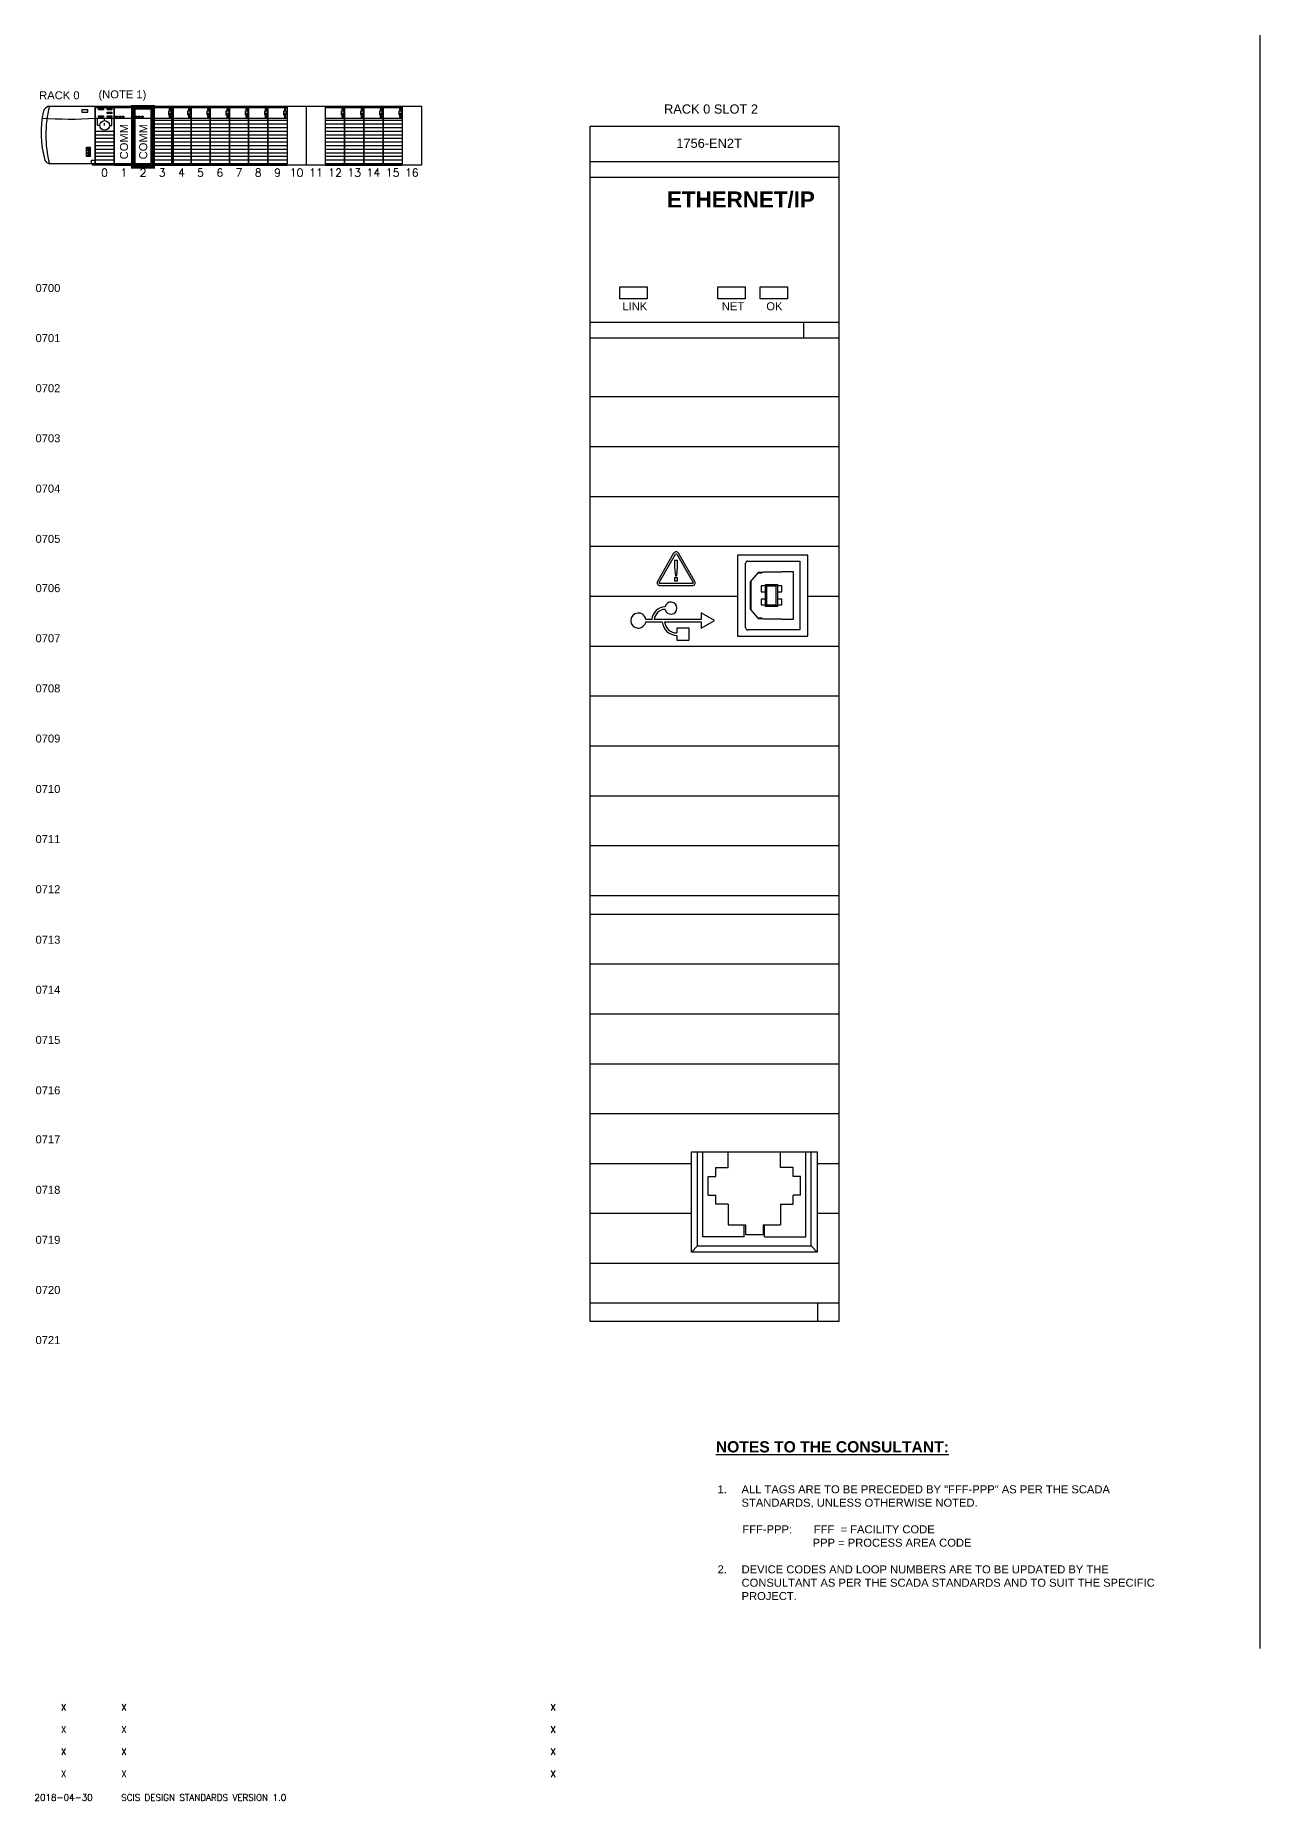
# Paper-space layout 'DIGITAL INPUT CARD - A1 Sheet' of a CAD drawing. Extents: x 50 to 830, y 22 to 574.
# Drawn here: x 50 to 432, y 22 to 574 of the extents above; entities that cross this region are included whole.
import ezdxf
from ezdxf.enums import TextEntityAlignment as Align

# ---------------------------------------------------------------- set-up
doc = ezdxf.new("R2010")
doc.units = 0
for name, color, linetype in [('BOR-A1', 7, 'Continuous'), ('N-ANNO-TEXT', 2, 'Continuous'), ('N-DIAG-HIDDEN', 4, 'Continuous')]:
    doc.layers.add(name, color=color, linetype=linetype)
doc.layers.add('N-EQPM', color=4, linetype='Continuous', lineweight=25)
doc.styles.add('_CGS_2-5_NOTES', font='arial.ttf', dxfattribs={"height": 2.5})
doc.styles.add('_CGS_3-5_SUBHEADING', font='arialbd.ttf', dxfattribs={"height": 3.5})
doc.styles.add('_CGS_5-0_HEADING', font='arialbd.ttf', dxfattribs={"height": 5})
doc.styles.add('ARIAL', font='arial.ttf')
doc.styles.add('STD2-0', font='simplex.shx', dxfattribs={"height": 2})

# ---------------------------------------------------------------- blocks, each defined once
blk = doc.blocks.new('CGS A1 REV ATT')
at = {"layer": 'BOR-A1', "color": 1, "style": 'STD2-0'}
for tag, p in [('R5-DATE', (58.99, 50.62)), ('R5-BY', (211.87, 50.62)), ('R4-DATE', (58.99, 43.7)), ('R4-BY', (211.87, 43.7)), ('R3-DATE', (58.99, 36.78)), ('R3-BY', (211.87, 36.78)), ('R2-DATE', (58.99, 29.86)), ('R2-BY', (211.87, 29.86)), ('R1-DATE', (58.99, 22.46)), ('R1-BY', (211.87, 22.46))]:
    blk.add_attdef(tag, text='', height=2, dxfattribs=at).set_placement(p, align=Align.CENTER)
for tag, p in [('R5-DESC', (76.99, 50.62)), ('R4-DESC', (76.99, 43.7)), ('R3-DESC', (76.99, 36.78)), ('R2-DESC', (76.99, 29.86)), ('R1-DESC', (76.99, 22.46))]:
    blk.add_attdef(tag, p, '', height=2, dxfattribs=at)

psp = doc.layouts.new('DIGITAL INPUT CARD - A1 Sheet')

# ---------------------------------------------------------------- linework, layer by layer
at = {"layer": 'N-DIAG-HIDDEN'}
for p, q in [((86.8, 551.83), (86.8, 533.47)), ((93.17, 551.83), (93.17, 533.47)), ((122.78, 551.83), (122.78, 533.47)), ((134.77, 551.83), (134.77, 533.47)), ((68.82, 548.09), (74.81, 548.09))]:
    psp.add_line(p, q, dxfattribs=at)
psp.add_lwpolyline([(54.31, 551.83), (68.82, 551.83), (68.82, 533.85), (54.58, 533.85)], dxfattribs=at)
for points in [[(74.81, 533.85), (68.82, 533.85), (68.82, 551.83), (74.81, 551.83)], [(68.82, 551.83), (170.74, 551.83), (170.74, 533.47), (68.82, 533.47)], [(80.81, 533.85), (74.81, 533.85), (74.81, 551.83), (80.81, 551.83)], [(86.8, 533.85), (80.81, 533.85), (80.81, 551.83), (86.8, 551.83)]]:
    psp.add_lwpolyline(points, close=True, dxfattribs=at)
for centre, radius, start, end in [((55.19, 549.23), 2.75, 108.7788, 156.2175), ((89.41, 542.84), 35.97, 165.5218, 194.4782), ((83.51, 543.65), 31.55, 167.7563, 195.9646), ((60.79, 678.8), 130.96, 266.2623, 273.5153), ((55.43, 536.35), 2.64, 211.3592, 251.1)]:
    psp.add_arc(centre, radius, start, end, dxfattribs=at)
at = {"layer": 'N-EQPM'}
for p, q in [((432.5, 574), (432.5, 70)), ((68.82, 551.46), (74.81, 551.46)), ((69.57, 545.84), (69.57, 548.09)), ((71.81, 547.34), (71.81, 548.09)), ((71.81, 545.84), (71.81, 546.59)), ((74.06, 545.84), (74.06, 548.09)), ((74.81, 551.46), (80.81, 551.46)), ((74.81, 548.09), (80.81, 548.09)), ((75.22, 548.74), (75.86, 548.74)), ((75.22, 548.46), (75.22, 548.74)), ((75.86, 548.46), (75.22, 548.46)), ((75.86, 548.74), (75.86, 548.46)), ((76.21, 548.74), (76.85, 548.74)), ((76.21, 548.46), (76.21, 548.74)), ((76.85, 548.46), (76.21, 548.46)), ((76.85, 548.74), (76.85, 548.46)), ((77.2, 548.74), (77.84, 548.74)), ((77.2, 548.46), (77.2, 548.74)), ((77.84, 548.46), (77.2, 548.46)), ((77.84, 548.74), (77.84, 548.46)), ((80.81, 551.46), (86.8, 551.46)), ((80.81, 548.09), (86.8, 548.09)), ((81.21, 548.74), (81.85, 548.74)), ((81.21, 548.46), (81.21, 548.74)), ((81.85, 548.46), (81.21, 548.46)), ((81.85, 548.74), (81.85, 548.46)), ((82.21, 548.74), (82.85, 548.74)), ((82.21, 548.46), (82.21, 548.74)), ((82.85, 548.46), (82.21, 548.46)), ((82.85, 548.74), (82.85, 548.46)), ((83.2, 548.74), (83.84, 548.74)), ((83.2, 548.46), (83.2, 548.74)), ((83.84, 548.46), (83.2, 548.46)), ((83.84, 548.74), (83.84, 548.46)), ((86.8, 551.46), (92.8, 551.46)), ((86.8, 548.09), (92.8, 548.09)), ((92.8, 547.34), (86.8, 547.34)), ((92.8, 546.21), (86.8, 546.21)), ((92.04, 551.13), (92.07, 551.12)), ((92.35, 551.01), (92.35, 551.02)), ((92.8, 551.46), (98.79, 551.46)), ((92.8, 548.09), (98.79, 548.09)), ((98.79, 547.34), (92.8, 547.34)), ((98.79, 546.21), (92.8, 546.21)), ((98.03, 551.13), (98.07, 551.12)), ((98.34, 551.01), (98.35, 551.02)), ((98.79, 551.46), (104.79, 551.46)), ((98.79, 548.09), (104.79, 548.09)), ((104.79, 547.34), (98.79, 547.34)), ((104.79, 546.21), (98.79, 546.21)), ((104.03, 551.13), (104.07, 551.12)), ((104.34, 551.01), (104.34, 551.02)), ((104.79, 551.46), (110.78, 551.46)), ((104.79, 548.09), (110.78, 548.09)), ((110.78, 547.34), (104.79, 547.34)), ((110.78, 546.21), (104.79, 546.21)), ((110.02, 551.13), (110.06, 551.12)), ((110.33, 551.01), (110.34, 551.02)), ((110.78, 551.46), (116.78, 551.46)), ((110.78, 548.09), (116.78, 548.09)), ((116.78, 547.34), (110.78, 547.34)), ((116.78, 546.21), (110.78, 546.21)), ((116.02, 551.13), (116.06, 551.12)), ((116.33, 551.01), (116.34, 551.02)), ((116.78, 551.46), (122.78, 551.46)), ((116.78, 548.09), (122.78, 548.09)), ((122.78, 547.34), (116.78, 547.34)), ((122.78, 546.21), (116.78, 546.21)), ((122.01, 551.13), (122.05, 551.12)), ((122.32, 551.01), (122.33, 551.02)), ((122.78, 551.46), (128.77, 551.46)), ((122.78, 548.09), (128.77, 548.09)), ((128.77, 547.34), (122.78, 547.34)), ((128.77, 546.21), (122.78, 546.21)), ((128.01, 551.13), (128.05, 551.12)), ((128.32, 551.01), (128.33, 551.02)), ((140.76, 551.46), (146.76, 551.46)), ((140.76, 548.09), (146.76, 548.09)), ((146.76, 547.34), (140.76, 547.34)), ((146.76, 546.21), (140.76, 546.21)), ((145.99, 551.13), (146.03, 551.12)), ((146.31, 551.01), (146.31, 551.02)), ((146.76, 551.46), (152.75, 551.46)), ((146.76, 548.09), (152.75, 548.09)), ((152.75, 547.34), (146.76, 547.34)), ((152.75, 546.21), (146.76, 546.21)), ((151.99, 551.13), (152.03, 551.12)), ((152.3, 551.01), (152.31, 551.02)), ((152.75, 551.46), (158.75, 551.46)), ((152.75, 548.09), (158.75, 548.09)), ((158.75, 547.34), (152.75, 547.34)), ((158.75, 546.21), (152.75, 546.21)), ((157.99, 551.13), (158.02, 551.12)), ((158.3, 551.01), (158.3, 551.02)), ((158.75, 551.46), (164.74, 551.46)), ((158.75, 548.09), (164.74, 548.09)), ((164.74, 547.34), (158.75, 547.34)), ((164.74, 546.21), (158.75, 546.21)), ((163.98, 551.13), (164.02, 551.12)), ((164.29, 551.01), (164.3, 551.02)), ((74.81, 543.97), (68.82, 543.97)), ((74.81, 542.84), (68.82, 542.84)), ((74.81, 541.72), (68.82, 541.72)), ((74.81, 540.59), (68.82, 540.59)), ((70.32, 545.84), (69.57, 545.84)), ((73.31, 545.84), (74.06, 545.84)), ((92.8, 545.09), (86.8, 545.09)), ((92.8, 543.97), (86.8, 543.97)), ((92.8, 542.84), (86.8, 542.84)), ((92.8, 541.72), (86.8, 541.72)), ((92.8, 540.59), (86.8, 540.59)), ((98.79, 545.09), (92.8, 545.09)), ((98.79, 543.97), (92.8, 543.97)), ((98.79, 542.84), (92.8, 542.84)), ((98.79, 541.72), (92.8, 541.72)), ((98.79, 540.59), (92.8, 540.59)), ((104.79, 545.09), (98.79, 545.09)), ((104.79, 543.97), (98.79, 543.97)), ((104.79, 542.84), (98.79, 542.84)), ((104.79, 541.72), (98.79, 541.72)), ((104.79, 540.59), (98.79, 540.59)), ((110.78, 545.09), (104.79, 545.09)), ((110.78, 543.97), (104.79, 543.97)), ((110.78, 542.84), (104.79, 542.84)), ((110.78, 541.72), (104.79, 541.72)), ((110.78, 540.59), (104.79, 540.59)), ((116.78, 545.09), (110.78, 545.09)), ((116.78, 543.97), (110.78, 543.97)), ((116.78, 542.84), (110.78, 542.84)), ((116.78, 541.72), (110.78, 541.72)), ((116.78, 540.59), (110.78, 540.59)), ((122.78, 545.09), (116.78, 545.09)), ((122.78, 543.97), (116.78, 543.97)), ((122.78, 542.84), (116.78, 542.84)), ((122.78, 541.72), (116.78, 541.72)), ((122.78, 540.59), (116.78, 540.59)), ((128.77, 545.09), (122.78, 545.09)), ((128.77, 543.97), (122.78, 543.97)), ((128.77, 542.84), (122.78, 542.84)), ((128.77, 541.72), (122.78, 541.72)), ((128.77, 540.59), (122.78, 540.59)), ((146.76, 545.09), (140.76, 545.09)), ((146.76, 543.97), (140.76, 543.97)), ((146.76, 542.84), (140.76, 542.84)), ((146.76, 541.72), (140.76, 541.72)), ((146.76, 540.59), (140.76, 540.59)), ((152.75, 545.09), (146.76, 545.09)), ((152.75, 543.97), (146.76, 543.97)), ((152.75, 542.84), (146.76, 542.84)), ((152.75, 541.72), (146.76, 541.72)), ((152.75, 540.59), (146.76, 540.59)), ((158.75, 545.09), (152.75, 545.09)), ((158.75, 543.97), (152.75, 543.97)), ((158.75, 542.84), (152.75, 542.84)), ((158.75, 541.72), (152.75, 541.72)), ((158.75, 540.59), (152.75, 540.59)), ((164.74, 545.09), (158.75, 545.09)), ((164.74, 543.97), (158.75, 543.97)), ((164.74, 542.84), (158.75, 542.84)), ((164.74, 541.72), (158.75, 541.72)), ((164.74, 540.59), (158.75, 540.59)), ((223.45, 545.59), (301.12, 545.59)), ((223.45, 172.21), (223.45, 545.59)), ((301.12, 545.59), (301.12, 172.21)), ((66.19, 538.72), (67.32, 538.72)), ((67.32, 537.97), (66.19, 537.97)), ((67.32, 537.22), (66.19, 537.22)), ((67.32, 536.47), (66.19, 536.47)), ((74.81, 539.47), (68.82, 539.47)), ((74.81, 538.35), (68.82, 538.35)), ((74.81, 537.22), (68.82, 537.22)), ((74.81, 536.1), (68.82, 536.1)), ((92.8, 539.47), (86.8, 539.47)), ((92.8, 538.35), (86.8, 538.35)), ((92.8, 537.22), (86.8, 537.22)), ((92.8, 536.1), (86.8, 536.1)), ((98.79, 539.47), (92.8, 539.47)), ((98.79, 538.35), (92.8, 538.35)), ((98.79, 537.22), (92.8, 537.22)), ((98.79, 536.1), (92.8, 536.1)), ((104.79, 539.47), (98.79, 539.47)), ((104.79, 538.35), (98.79, 538.35)), ((104.79, 537.22), (98.79, 537.22)), ((104.79, 536.1), (98.79, 536.1)), ((110.78, 539.47), (104.79, 539.47)), ((110.78, 538.35), (104.79, 538.35)), ((110.78, 537.22), (104.79, 537.22)), ((110.78, 536.1), (104.79, 536.1)), ((116.78, 539.47), (110.78, 539.47)), ((116.78, 538.35), (110.78, 538.35)), ((116.78, 537.22), (110.78, 537.22)), ((116.78, 536.1), (110.78, 536.1)), ((122.78, 539.47), (116.78, 539.47)), ((122.78, 538.35), (116.78, 538.35)), ((122.78, 537.22), (116.78, 537.22)), ((122.78, 536.1), (116.78, 536.1)), ((128.77, 539.47), (122.78, 539.47)), ((128.77, 538.35), (122.78, 538.35)), ((128.77, 537.22), (122.78, 537.22)), ((128.77, 536.1), (122.78, 536.1)), ((146.76, 539.47), (140.76, 539.47)), ((146.76, 538.35), (140.76, 538.35)), ((146.76, 537.22), (140.76, 537.22)), ((146.76, 536.1), (140.76, 536.1)), ((152.75, 539.47), (146.76, 539.47)), ((152.75, 538.35), (146.76, 538.35)), ((152.75, 537.22), (146.76, 537.22)), ((152.75, 536.1), (146.76, 536.1)), ((158.75, 539.47), (152.75, 539.47)), ((158.75, 538.35), (152.75, 538.35)), ((158.75, 537.22), (152.75, 537.22)), ((158.75, 536.1), (152.75, 536.1)), ((164.74, 539.47), (158.75, 539.47)), ((164.74, 538.35), (158.75, 538.35)), ((164.74, 537.22), (158.75, 537.22)), ((164.74, 536.1), (158.75, 536.1)), ((74.81, 534.97), (68.82, 534.97)), ((74.81, 533.85), (68.82, 533.85)), ((80.81, 533.85), (74.81, 533.85)), ((86.8, 533.85), (80.81, 533.85)), ((92.8, 534.97), (86.8, 534.97)), ((92.8, 533.85), (86.8, 533.85)), ((98.79, 534.97), (92.8, 534.97)), ((98.79, 533.85), (92.8, 533.85)), ((104.79, 534.97), (98.79, 534.97)), ((104.79, 533.85), (98.79, 533.85)), ((110.78, 534.97), (104.79, 534.97)), ((110.78, 533.85), (104.79, 533.85)), ((116.78, 534.97), (110.78, 534.97)), ((116.78, 533.85), (110.78, 533.85)), ((122.78, 534.97), (116.78, 534.97)), ((122.78, 533.85), (116.78, 533.85)), ((128.77, 534.97), (122.78, 534.97)), ((128.77, 533.85), (122.78, 533.85)), ((146.76, 534.97), (140.76, 534.97)), ((146.76, 533.85), (140.76, 533.85)), ((152.75, 534.97), (146.76, 534.97)), ((152.75, 533.85), (146.76, 533.85)), ((158.75, 534.97), (152.75, 534.97)), ((158.75, 533.85), (152.75, 533.85)), ((164.74, 534.97), (158.75, 534.97)), ((164.74, 533.85), (158.75, 533.85)), ((223.45, 534.59), (301.12, 534.59)), ((223.45, 529.7), (301.12, 529.7)), ((232.68, 495.39), (241.24, 495.39)), ((232.68, 491.64), (232.68, 495.39)), ((241.24, 491.64), (232.68, 491.64)), ((241.24, 495.39), (241.24, 491.64)), ((263.29, 495.39), (271.84, 495.39)), ((263.29, 491.64), (263.29, 495.39)), ((271.84, 491.64), (263.29, 491.64)), ((271.84, 495.39), (271.84, 491.64)), ((276.53, 495.39), (285.08, 495.39)), ((276.53, 491.64), (276.53, 495.39)), ((285.08, 491.64), (276.53, 491.64)), ((285.08, 495.39), (285.08, 491.64)), ((223.45, 484.41), (301.12, 484.41)), ((290.03, 484.41), (290.03, 479.52)), ((223.45, 479.52), (301.12, 479.52)), ((223.45, 461.11), (301.12, 461.11)), ((223.45, 445.52), (301.12, 445.52)), ((223.45, 429.94), (301.12, 429.94)), ((223.45, 414.36), (301.12, 414.36)), ((249.49, 412.17), (244.42, 403.39)), ((244.97, 403.07), (250.04, 411.85)), ((250.73, 409.88), (249.79, 409.88)), ((249.79, 409.88), (249.79, 407.87)), ((250.48, 411.85), (255.55, 403.07)), ((250.73, 407.87), (250.73, 409.88)), ((256.1, 403.39), (251.03, 412.17)), ((291.4, 411.62), (269.46, 411.62)), ((269.46, 411.62), (269.46, 386.33)), ((271.98, 388.93), (271.98, 409.06)), ((272.68, 409.76), (288.88, 409.76)), ((288.88, 409.76), (288.88, 388.24)), ((291.4, 386.33), (291.4, 411.62)), ((255.33, 402.69), (245.19, 402.69)), ((249.79, 407.87), (250.04, 405.09)), ((250.73, 404.54), (249.79, 404.54)), ((249.79, 404.54), (249.79, 403.54)), ((249.79, 403.54), (250.73, 403.54)), ((250.04, 405.09), (250.49, 405.09)), ((250.49, 405.09), (250.73, 407.87)), ((250.73, 403.54), (250.73, 404.54)), ((275.85, 406.17), (273.41, 403.26)), ((273.41, 403.26), (273.41, 394.74)), ((273.64, 403.54), (273.64, 394.46)), ((276.76, 405.94), (275.66, 405.94)), ((277.19, 406.17), (275.85, 406.17)), ((276.76, 405.94), (277.67, 406.42)), ((277.67, 406.42), (283.28, 406.42)), ((286.94, 406.42), (283.28, 406.42)), ((286.94, 391.57), (286.94, 406.42)), ((223.45, 398.77), (269.46, 398.77)), ((245.19, 402.06), (255.33, 402.06)), ((278.21, 402.01), (276.83, 402.01)), ((276.83, 402.01), (276.83, 400.17)), ((276.83, 400.17), (278.21, 400.17)), ((278.21, 397.87), (276.83, 397.87)), ((276.83, 397.87), (276.83, 396.03)), ((278.18, 402.47), (281.89, 402.47)), ((278.18, 395.53), (278.18, 402.47)), ((278.18, 402.47), (278.64, 402.01)), ((278.64, 402.01), (281.42, 402.01)), ((278.64, 395.99), (278.64, 402.01)), ((281.89, 402.47), (281.42, 402.01)), ((281.42, 402.01), (281.42, 395.99)), ((281.89, 402.47), (281.89, 395.53)), ((283.27, 402.01), (281.89, 402.01)), ((281.89, 400.17), (283.27, 400.17)), ((283.27, 397.87), (281.89, 397.87)), ((283.27, 400.17), (283.27, 402.01)), ((283.27, 396.03), (283.27, 397.87)), ((291.4, 398.77), (301.12, 398.77)), ((258.11, 393.53), (258.11, 391.54)), ((262.2, 391.16), (258.11, 393.53)), ((273.41, 394.74), (275.85, 391.83)), ((275.66, 392.06), (276.76, 392.06)), ((275.85, 391.83), (277.19, 391.83)), ((277.67, 391.57), (276.76, 392.06)), ((276.83, 396.03), (278.21, 396.03)), ((278.18, 395.53), (278.64, 395.99)), ((281.89, 395.53), (278.18, 395.53)), ((281.42, 395.99), (278.64, 395.99)), ((281.89, 395.53), (281.42, 395.99)), ((281.89, 396.03), (283.27, 396.03)), ((242.66, 391.54), (240.79, 391.54)), ((240.79, 390.79), (245.93, 390.79)), ((258.11, 391.54), (243.42, 391.54)), ((246.69, 390.79), (258.11, 390.79)), ((250.54, 388.8), (250.54, 387.29)), ((254.32, 388.8), (250.54, 388.8)), ((250.54, 386.53), (250.54, 385.02)), ((254.32, 385.02), (254.32, 388.8)), ((258.11, 388.8), (262.2, 391.16)), ((258.11, 390.79), (258.11, 388.8)), ((269.46, 386.33), (291.4, 386.33)), ((288.88, 388.24), (272.68, 388.24)), ((283.28, 391.57), (277.67, 391.57)), ((283.28, 391.57), (286.94, 391.57)), ((223.45, 383.19), (301.12, 383.19)), ((250.54, 385.02), (254.32, 385.02)), ((223.45, 367.6), (301.12, 367.6)), ((223.45, 352.02), (301.12, 352.02)), ((223.45, 336.43), (301.12, 336.43)), ((223.45, 320.85), (301.12, 320.85)), ((223.45, 305.26), (301.12, 305.26)), ((223.45, 299.48), (301.12, 299.48)), ((223.45, 283.89), (301.12, 283.89)), ((223.45, 268.31), (301.12, 268.31)), ((223.45, 252.72), (301.12, 252.72)), ((223.45, 237.14), (301.12, 237.14)), ((223.45, 221.55), (255.07, 221.55)), ((294.32, 221.55), (301.12, 221.55)), ((223.45, 205.97), (255.07, 205.97)), ((294.32, 205.97), (301.12, 205.97)), ((223.45, 190.38), (301.12, 190.38)), ((223.45, 177.99), (301.12, 177.99)), ((223.45, 177.99), (301.12, 177.99)), ((294.42, 177.99), (294.42, 172.21)), ((301.12, 172.21), (223.45, 172.21))]:
    psp.add_line(p, q, dxfattribs=at)
at = {"layer": 'N-EQPM', "ltscale": 10}
for p, q in [((256.92, 195.8), (256.92, 225.14)), ((258.62, 198.64), (258.62, 225.14)), ((266.56, 220.31), (266.56, 225.14)), ((282.83, 220.31), (282.83, 225.14)), ((290.77, 198.64), (290.77, 225.14)), ((292.47, 195.8), (292.47, 225.14)), ((260.27, 217.47), (262.62, 217.47)), ((260.27, 211.67), (260.27, 217.47)), ((262.62, 217.47), (262.62, 220.31)), ((286.77, 217.47), (286.77, 220.31)), ((289.12, 217.47), (286.77, 217.47)), ((289.12, 211.67), (289.12, 217.47)), ((260.27, 211.67), (262.62, 211.67)), ((262.62, 208.83), (262.62, 211.67)), ((286.77, 208.83), (286.77, 211.67)), ((289.12, 211.67), (286.77, 211.67)), ((266.56, 208.83), (266.56, 202.37)), ((282.83, 208.83), (282.83, 202.37)), ((271.55, 198.64), (258.62, 198.64)), ((266.56, 202.37), (271.96, 202.37)), ((271.55, 198.64), (271.55, 202.37)), ((271.96, 202.37), (271.96, 199.33)), ((271.96, 199.33), (277.43, 199.33)), ((277.43, 202.37), (282.83, 202.37)), ((277.43, 202.37), (277.43, 199.33)), ((277.84, 198.64), (277.84, 202.37)), ((277.84, 198.64), (290.77, 198.64)), ((255.07, 193.8), (256.92, 195.8)), ((256.92, 195.8), (292.47, 195.8)), ((294.32, 193.8), (292.47, 195.8))]:
    psp.add_line(p, q, dxfattribs=at)
at = {"layer": 'N-EQPM', "const_width": 1.47}
psp.add_lwpolyline([(80.81, 551.46), (80.81, 533.1), (86.8, 533.1), (86.8, 551.46)], close=True, dxfattribs=at)
at = {"layer": 'N-EQPM'}
for points in [[(92.8, 533.85), (86.8, 533.85), (86.8, 551.83), (92.8, 551.83)], [(98.79, 533.85), (92.8, 533.85), (92.8, 551.83), (98.79, 551.83)], [(104.79, 533.85), (98.79, 533.85), (98.79, 551.83), (104.79, 551.83)], [(110.78, 533.85), (104.79, 533.85), (104.79, 551.83), (110.78, 551.83)], [(116.78, 533.85), (110.78, 533.85), (110.78, 551.83), (116.78, 551.83)], [(122.78, 533.85), (116.78, 533.85), (116.78, 551.83), (122.78, 551.83)], [(128.77, 533.85), (122.78, 533.85), (122.78, 551.83), (128.77, 551.83)], [(146.76, 533.85), (140.76, 533.85), (140.76, 551.83), (146.76, 551.83)], [(152.75, 533.85), (146.76, 533.85), (146.76, 551.83), (152.75, 551.83)], [(158.75, 533.85), (152.75, 533.85), (152.75, 551.83), (158.75, 551.83)], [(164.74, 533.85), (158.75, 533.85), (158.75, 551.83), (164.74, 551.83)], [(66.57, 550.71), (64.7, 550.71), (64.7, 549.96), (66.57, 549.96)], [(69.94, 551.09), (71.44, 551.09), (71.44, 550.71), (69.94, 550.71)], [(69.94, 548.84), (71.44, 548.84), (71.44, 548.46), (69.94, 548.46)], [(72.56, 551.09), (74.06, 551.09), (74.06, 550.71), (72.56, 550.71)], [(72.56, 549.96), (74.06, 549.96), (74.06, 549.59), (72.56, 549.59)], [(72.56, 548.84), (74.06, 548.84), (74.06, 548.46), (72.56, 548.46)], [(91.82, 550.4), (92.56, 550.4), (92.56, 549.09), (91.82, 549.09)], [(91.91, 549.19), (92.47, 549.19), (92.47, 549.56), (91.91, 549.56)], [(97.81, 550.4), (98.56, 550.4), (98.56, 549.09), (97.81, 549.09)], [(97.9, 549.19), (98.47, 549.19), (98.47, 549.56), (97.9, 549.56)], [(103.81, 550.4), (104.56, 550.4), (104.56, 549.09), (103.81, 549.09)], [(103.9, 549.19), (104.46, 549.19), (104.46, 549.56), (103.9, 549.56)], [(109.8, 550.4), (110.55, 550.4), (110.55, 549.09), (109.8, 549.09)], [(109.9, 549.19), (110.46, 549.19), (110.46, 549.56), (109.9, 549.56)], [(115.8, 550.4), (116.55, 550.4), (116.55, 549.09), (115.8, 549.09)], [(115.89, 549.19), (116.45, 549.19), (116.45, 549.56), (115.89, 549.56)], [(121.79, 550.4), (122.54, 550.4), (122.54, 549.09), (121.79, 549.09)], [(121.89, 549.19), (122.45, 549.19), (122.45, 549.56), (121.89, 549.56)], [(127.79, 550.4), (128.54, 550.4), (128.54, 549.09), (127.79, 549.09)], [(127.88, 549.19), (128.44, 549.19), (128.44, 549.56), (127.88, 549.56)], [(145.77, 550.4), (146.52, 550.4), (146.52, 549.09), (145.77, 549.09)], [(145.87, 549.19), (146.43, 549.19), (146.43, 549.56), (145.87, 549.56)], [(151.77, 550.4), (152.52, 550.4), (152.52, 549.09), (151.77, 549.09)], [(151.86, 549.19), (152.42, 549.19), (152.42, 549.56), (151.86, 549.56)], [(157.76, 550.4), (158.51, 550.4), (158.51, 549.09), (157.76, 549.09)], [(157.86, 549.19), (158.42, 549.19), (158.42, 549.56), (157.86, 549.56)], [(163.76, 550.4), (164.51, 550.4), (164.51, 549.09), (163.76, 549.09)], [(163.85, 549.19), (164.42, 549.19), (164.42, 549.56), (163.85, 549.56)], [(66.19, 539.09), (67.32, 539.09), (67.32, 536.1), (66.19, 536.1)], [(68.82, 533.85), (67.69, 533.85), (67.69, 534.97), (68.82, 534.97)], [(68.07, 533.85), (74.81, 533.85), (74.81, 533.47), (68.07, 533.47)], [(74.81, 533.47), (80.81, 533.47), (80.81, 533.85), (74.81, 533.85)], [(80.81, 533.47), (86.8, 533.47), (86.8, 533.85), (80.81, 533.85)], [(86.8, 533.47), (92.8, 533.47), (92.8, 533.85), (86.8, 533.85)], [(92.8, 533.47), (98.79, 533.47), (98.79, 533.85), (92.8, 533.85)], [(98.79, 533.47), (104.79, 533.47), (104.79, 533.85), (98.79, 533.85)], [(104.79, 533.47), (110.78, 533.47), (110.78, 533.85), (104.79, 533.85)], [(110.78, 533.47), (116.78, 533.47), (116.78, 533.85), (110.78, 533.85)], [(116.78, 533.47), (122.78, 533.47), (122.78, 533.85), (116.78, 533.85)], [(122.78, 533.47), (128.77, 533.47), (128.77, 533.85), (122.78, 533.85)], [(140.76, 533.47), (146.76, 533.47), (146.76, 533.85), (140.76, 533.85)], [(146.76, 533.47), (152.75, 533.47), (152.75, 533.85), (146.76, 533.85)], [(152.75, 533.47), (158.75, 533.47), (158.75, 533.85), (152.75, 533.85)], [(158.75, 533.47), (164.74, 533.47), (164.74, 533.85), (158.75, 533.85)]]:
    psp.add_lwpolyline(points, close=True, dxfattribs=at)
for points in [[(92, 551.01), (91.99, 551.01, 0.414214), (91.96, 550.98), (91.96, 550.83)], [(92, 548.62), (91.99, 548.62, 0.414214), (91.96, 548.59), (91.96, 548.44)], [(92.42, 548.44), (92.42, 548.59, 0.414214), (92.39, 548.62), (92.38, 548.62)], [(92.42, 550.83), (92.42, 550.98, 0.417757), (92.39, 551.01), (92.39, 551.01)], [(98, 551.01), (97.99, 551.01, 0.414214), (97.95, 550.98), (97.95, 550.83)], [(98, 548.62), (97.99, 548.62, 0.414214), (97.95, 548.59), (97.95, 548.44)], [(98.42, 548.44), (98.42, 548.59, 0.414214), (98.38, 548.62), (98.37, 548.62)], [(98.42, 550.83), (98.42, 550.98, 0.417757), (98.39, 551.01), (98.39, 551.01)], [(103.99, 551.01), (103.98, 551.01, 0.414214), (103.95, 550.98), (103.95, 550.83)], [(103.99, 548.62), (103.98, 548.62, 0.414214), (103.95, 548.59), (103.95, 548.44)], [(104.41, 548.44), (104.41, 548.59, 0.414214), (104.38, 548.62), (104.37, 548.62)], [(104.41, 550.83), (104.41, 550.98, 0.417757), (104.38, 551.01), (104.38, 551.01)], [(109.99, 551.01), (109.98, 551.01, 0.414214), (109.94, 550.98), (109.94, 550.83)], [(109.99, 548.62), (109.98, 548.62, 0.414214), (109.94, 548.59), (109.94, 548.44)], [(110.41, 548.44), (110.41, 548.59, 0.414214), (110.37, 548.62), (110.36, 548.62)], [(110.41, 550.83), (110.41, 550.98, 0.417757), (110.38, 551.01), (110.38, 551.01)], [(115.98, 551.01), (115.97, 551.01, 0.414214), (115.94, 550.98), (115.94, 550.83)], [(115.98, 548.62), (115.97, 548.62, 0.414214), (115.94, 548.59), (115.94, 548.44)], [(116.41, 548.44), (116.41, 548.59, 0.414214), (116.37, 548.62), (116.36, 548.62)], [(116.41, 550.83), (116.41, 550.98, 0.417757), (116.37, 551.01), (116.37, 551.01)], [(121.98, 551.01), (121.97, 551.01, 0.414214), (121.93, 550.98), (121.93, 550.83)], [(121.98, 548.62), (121.97, 548.62, 0.414214), (121.93, 548.59), (121.93, 548.44)], [(122.4, 548.44), (122.4, 548.59, 0.414214), (122.36, 548.62), (122.35, 548.62)], [(122.4, 550.83), (122.4, 550.98, 0.417757), (122.37, 551.01), (122.37, 551.01)], [(127.97, 551.01), (127.97, 551.01, 0.414214), (127.93, 550.98), (127.93, 550.83)], [(127.97, 548.62), (127.97, 548.62, 0.414214), (127.93, 548.59), (127.93, 548.44)], [(128.4, 548.44), (128.4, 548.59, 0.414214), (128.36, 548.62), (128.35, 548.62)], [(128.4, 550.83), (128.4, 550.98, 0.417757), (128.36, 551.01), (128.36, 551.01)], [(145.96, 551.01), (145.95, 551.01, 0.414214), (145.91, 550.98), (145.91, 550.83)], [(145.96, 548.62), (145.95, 548.62, 0.414214), (145.91, 548.59), (145.91, 548.44)], [(146.38, 548.44), (146.38, 548.59, 0.414214), (146.34, 548.62), (146.34, 548.62)], [(146.38, 550.83), (146.38, 550.98, 0.417757), (146.35, 551.01), (146.35, 551.01)], [(151.96, 551.01), (151.95, 551.01, 0.414214), (151.91, 550.98), (151.91, 550.83)], [(151.96, 548.62), (151.95, 548.62, 0.414214), (151.91, 548.59), (151.91, 548.44)], [(152.38, 548.44), (152.38, 548.59, 0.414214), (152.34, 548.62), (152.33, 548.62)], [(152.38, 550.83), (152.38, 550.98, 0.417757), (152.35, 551.01), (152.35, 551.01)], [(157.95, 551.01), (157.94, 551.01, 0.414214), (157.9, 550.98), (157.9, 550.83)], [(157.95, 548.62), (157.94, 548.62, 0.414214), (157.9, 548.59), (157.9, 548.44)], [(158.37, 548.44), (158.37, 548.59, 0.414214), (158.34, 548.62), (158.33, 548.62)], [(158.37, 550.83), (158.37, 550.98, 0.417757), (158.34, 551.01), (158.34, 551.01)], [(163.95, 551.01), (163.94, 551.01, 0.414214), (163.9, 550.98), (163.9, 550.83)], [(163.95, 548.62), (163.94, 548.62, 0.414214), (163.9, 548.59), (163.9, 548.44)], [(164.37, 548.44), (164.37, 548.59, 0.414214), (164.33, 548.62), (164.32, 548.62)], [(164.37, 550.83), (164.37, 550.98, 0.417757), (164.34, 551.01), (164.34, 551.01)]]:
    psp.add_lwpolyline(points, format="xyb", dxfattribs=at)
for points in [[(92.35, 551.01), (92, 551.01)], [(92.34, 548.62), (92.04, 548.62)], [(98.34, 551.01), (98, 551.01)], [(98.33, 548.62), (98.04, 548.62)], [(104.34, 551.01), (103.99, 551.01)], [(104.33, 548.62), (104.03, 548.62)], [(110.33, 551.01), (109.99, 551.01)], [(110.32, 548.62), (110.03, 548.62)], [(116.33, 551.01), (115.98, 551.01)], [(116.32, 548.62), (116.02, 548.62)], [(122.32, 551.01), (121.98, 551.01)], [(122.31, 548.62), (122.02, 548.62)], [(128.32, 551.01), (127.97, 551.01)], [(128.31, 548.62), (128.02, 548.62)], [(146.31, 551.01), (145.96, 551.01)], [(146.3, 548.62), (146, 548.62)], [(152.3, 551.01), (151.96, 551.01)], [(152.29, 548.62), (152, 548.62)], [(158.3, 551.01), (157.95, 551.01)], [(158.29, 548.62), (157.99, 548.62)], [(164.29, 551.01), (163.95, 551.01)], [(164.28, 548.62), (163.99, 548.62)]]:
    psp.add_lwpolyline(points, dxfattribs=at)
at = {"layer": 'N-EQPM', "linetype": 'Continuous'}
psp.add_lwpolyline([(255.07, 193.8), (255.07, 225.14), (294.32, 225.14), (294.32, 193.8)], close=True, dxfattribs=at)
for points in [[(262.62, 220.31), (266.56, 220.31)], [(286.77, 220.31), (282.83, 220.31)], [(266.56, 208.83), (262.62, 208.83)], [(282.83, 208.83), (286.77, 208.83)]]:
    psp.add_lwpolyline(points, dxfattribs=at)
at = {"layer": 'N-EQPM'}
for centre, radius in [((71.81, 545.84), 1.5), ((66.76, 538.35), 0.187), ((66.76, 537.6), 0.187), ((66.76, 536.85), 0.187)]:
    psp.add_circle(centre, radius, dxfattribs=at)
for centre, radius, start, end in [((92.19, 550.83), 0.234, 180, 0), ((92.19, 548.44), 0.234, 180, 0), ((98.19, 550.83), 0.234, 180, 0), ((98.19, 548.44), 0.234, 180, 0), ((104.18, 550.83), 0.234, 180, 0), ((104.18, 548.44), 0.234, 180, 0), ((110.18, 550.83), 0.234, 180, 0), ((110.18, 548.44), 0.234, 180, 0), ((116.17, 550.83), 0.234, 180, 0), ((116.17, 548.44), 0.234, 180, 0), ((122.17, 550.83), 0.234, 180, 0), ((122.17, 548.44), 0.234, 180, 0), ((128.16, 550.83), 0.234, 180, 0), ((128.16, 548.44), 0.234, 180, 0), ((146.15, 550.83), 0.234, 180, 0), ((146.15, 548.44), 0.234, 180, 0), ((152.14, 550.83), 0.234, 180, 0), ((152.14, 548.44), 0.234, 180, 0), ((158.14, 550.83), 0.234, 180, 0), ((158.14, 548.44), 0.234, 180, 0), ((164.13, 550.83), 0.234, 180, 0), ((164.13, 548.44), 0.234, 180, 0), ((250.26, 411.73), 0.887, 30, 150), ((250.26, 411.73), 0.253, 30, 150), ((272.68, 409.06), 0.695, 90, 180), ((245.19, 402.95), 0.887, 150, 270), ((245.19, 402.95), 0.253, 150, 270), ((255.33, 402.95), 0.887, 270, 30), ((255.33, 402.95), 0.253, 270, 30), ((238.46, 391.16), 2.36, 9.2069, 350.7931), ((246.9, 391.16), 4.25, 91.3385, 174.9003), ((246.9, 391.16), 3.5, 91.6195, 173.7937), ((248.65, 395.04), 1.89, 191.5802, 168.4989), ((250.54, 391.16), 4.63, 184.6824, 270), ((250.54, 391.16), 3.88, 185.5987, 270), ((272.68, 388.93), 0.695, 180, 270)]:
    psp.add_arc(centre, radius, start, end, dxfattribs=at)
for centre, major_axis, ratio in [((92.19, 548.62), (0, -0.281), 0.666667), ((92.21, 551.07), (-0.089, -0.267), 0.666667), ((92.19, 548.62), (0, -0.241), 0.610413), ((92.21, 551.07), (-0.076, -0.229), 0.610413), ((98.19, 548.62), (0, -0.281), 0.666667), ((98.21, 551.07), (-0.089, -0.267), 0.666667), ((98.19, 548.62), (0, -0.241), 0.610413), ((98.21, 551.07), (-0.076, -0.229), 0.610413), ((104.18, 548.62), (0, -0.281), 0.666667), ((104.21, 551.07), (-0.089, -0.267), 0.666667), ((104.18, 548.62), (0, -0.241), 0.610413), ((104.21, 551.07), (-0.076, -0.229), 0.610413), ((110.18, 548.62), (0, -0.281), 0.666667), ((110.2, 551.07), (-0.089, -0.267), 0.666667), ((110.18, 548.62), (0, -0.241), 0.610413), ((110.2, 551.07), (-0.076, -0.229), 0.610413), ((116.17, 548.62), (0, -0.281), 0.666667), ((116.2, 551.07), (-0.089, -0.267), 0.666667), ((116.17, 548.62), (0, -0.241), 0.610413), ((116.2, 551.07), (-0.076, -0.229), 0.610413), ((122.17, 548.62), (0, -0.281), 0.666667), ((122.19, 551.07), (-0.089, -0.267), 0.666667), ((122.17, 548.62), (0, -0.241), 0.610413), ((122.19, 551.07), (-0.076, -0.229), 0.610413), ((128.16, 548.62), (0, -0.281), 0.666667), ((128.19, 551.07), (-0.089, -0.267), 0.666667), ((128.16, 548.62), (0, -0.241), 0.610413), ((128.19, 551.07), (-0.076, -0.229), 0.610413), ((146.15, 548.62), (0, -0.281), 0.666667), ((146.17, 551.07), (-0.089, -0.267), 0.666667), ((146.15, 548.62), (0, -0.241), 0.610413), ((146.17, 551.07), (-0.076, -0.229), 0.610413), ((152.14, 548.62), (0, -0.281), 0.666667), ((152.17, 551.07), (-0.089, -0.267), 0.666667), ((152.14, 548.62), (0, -0.241), 0.610413), ((152.17, 551.07), (-0.076, -0.229), 0.610413), ((158.14, 548.62), (0, -0.281), 0.666667), ((158.16, 551.07), (-0.089, -0.267), 0.666667), ((158.14, 548.62), (0, -0.241), 0.610413), ((158.16, 551.07), (-0.076, -0.229), 0.610413), ((164.13, 548.62), (0, -0.281), 0.666667), ((164.16, 551.07), (-0.089, -0.267), 0.666667), ((164.13, 548.62), (0, -0.241), 0.610413), ((164.16, 551.07), (-0.076, -0.229), 0.610413)]:
    psp.add_ellipse(centre, major_axis=major_axis, ratio=ratio, start_param=1.570796, end_param=4.712389, dxfattribs=at)

# ---------------------------------------------------------------- block references
psp.add_blockref('CGS A1 REV ATT', (0, 0)).add_auto_attribs({'R1-DATE': '2018-04-30', 'R1-DESC': 'SCIS DESIGN STANDARDS VERSION 1.0', 'R2-DATE': 'X', 'R2-DESC': 'X', 'R2-BY': 'X', 'R3-DATE': 'X', 'R3-DESC': 'X', 'R3-BY': 'X', 'R4-DATE': 'X', 'R4-DESC': 'X', 'R4-BY': 'X', 'R5-DATE': 'X', 'R5-DESC': 'X', 'R5-BY': 'X'})

# ---------------------------------------------------------------- texts
at = {"layer": 'N-ANNO-TEXT'}
for s, height, style, p in [('RACK 0 SLOT 2', 2.8656, 'ARIAL', (246.48, 549.54)), ('1756-EN2T', 2.866, 'ARIAL', (250.32, 538.84)), ('ETHERNET/IP', 5, '_CGS_5-0_HEADING', (247.41, 520.22)), ('LINK', 2.5, '_CGS_2-5_NOTES', (233.48, 488.1)), ('NET', 2.5, '_CGS_2-5_NOTES', (264.53, 488.1)), ('OK', 2.5, '_CGS_2-5_NOTES', (278.43, 488.1))]:
    psp.add_text(s, height=height, dxfattribs=dict(at, style=style)).set_placement(p)
at = {"layer": 'N-ANNO-TEXT', "char_height": 2.5, "style": '_CGS_2-5_NOTES'}
for s, insert, width, attachment_point in [('RACK 0', (57.67, 555.24), 22.2931, 5), ('(NOTE 1)', (77.35, 555.18), 30.8297, 5), ('{\\Fromans|c0;0}', (71.79, 531.09), 9.1998, 5), ('{\\Fromans|c0;1}', (77.84, 531.09), 9.1998, 5), ('{\\Fromans|c0;2}', (83.8, 531.09), 9.1998, 5), ('{\\Fromans|c0;3}', (89.79, 531.09), 9.1998, 5), ('{\\Fromans|c0;4}', (95.79, 531.09), 9.1998, 5), ('{\\Fromans|c0;5}', (101.76, 531.09), 9.1998, 5), ('{\\Fromans|c0;6}', (107.81, 531.09), 9.1998, 5), ('{\\Fromans|c0;7}', (113.77, 531.09), 9.1998, 5), ('{\\Fromans|c0;8}', (119.77, 531.09), 9.1998, 5), ('{\\Fromans|c0;9}', (125.76, 531.09), 9.1998, 5), ('{\\Fromans|c0;10}', (131.74, 531.09), 9.1998, 5), ('{\\Fromans|c0;11}', (137.79, 531.09), 9.1998, 5), ('{\\Fromans|c0;12}', (143.75, 531.09), 9.1998, 5), ('{\\Fromans|c0;13}', (149.75, 531.09), 9.1998, 5), ('{\\Fromans|c0;14}', (155.74, 531.09), 9.1998, 5), ('{\\Fromans|c0;15}', (161.74, 531.09), 9.1998, 5), ('{\\Fromans|c0;16}', (167.73, 531.09), 9.1998, 5), ('0700', (54.1, 495.03), 16.142, 5), ('0701', (54.1, 479.38), 16.142, 5), ('0702', (54.1, 463.73), 16.142, 5), ('0703', (54.1, 448.08), 16.142, 5), ('0704', (54.1, 432.37), 16.142, 5), ('0705', (54.1, 416.67), 16.142, 5), ('0706', (54.1, 401.27), 16.142, 5), ('0707', (54.1, 385.61), 16.142, 5), ('0708', (54.1, 369.95), 16.142, 5), ('0709', (54.1, 354.29), 16.142, 5), ('0710', (54.1, 338.52), 16.142, 5), ('0711', (54.1, 322.86), 16.142, 5), ('0712', (54.1, 307.2), 16.142, 5), ('0713', (54.1, 291.43), 16.142, 5), ('0714', (54.1, 275.8), 16.142, 5), ('0715', (54.1, 260.14), 16.142, 5), ('0716', (54.1, 244.37), 16.142, 5), ('0717', (54.1, 229.07), 16.142, 5), ('0718', (54.1, 213.3), 16.142, 5), ('0719', (54.1, 197.67), 16.142, 5), ('0720', (54.1, 182.01), 16.142, 5), ('0721', (54.1, 166.36), 16.142, 5), ('\\pi-7.5,l7.5,t7.5;{\\fArial|b0|i0|c0|p39;1.^IALL TAGS ARE TO BE PRECEDED BY "FFF-PPP" AS PER THE SCADA STANDARDS, UNLESS OTHERWISE NOTED.\\P\\pi0,l0,tz;\\P        FFF-PPP:       FFF  = FACILITY CODE\\P ^I^I          PPP = PROCESS AREA CODE \\P\\P\\pi-7.5,l7.5,t7.5;2.^IDEVICE CODES AND LOOP NUMBERS ARE TO BE UPDATED BY THE CONSULTANT AS PER THE SCADA STANDARDS AND TO SUIT THE SPECIFIC PROJECT.}', (263.2, 120.99), 141.5827, 1)]:
    psp.add_mtext(s, dxfattribs=dict(at, insert=insert, width=width, attachment_point=attachment_point))
at = {"layer": 'N-ANNO-TEXT', "char_height": 2.5, "width": 30.8297, "attachment_point": 5, "rotation": 90, "style": '_CGS_2-5_NOTES'}
for insert in [(77.87, 540.78), (83.87, 540.78)]:
    psp.add_mtext('COMM', dxfattribs=dict(at, insert=insert))
at = {"layer": 'N-ANNO-TEXT', "color": 4, "insert": (262.66, 134.77), "char_height": 3.5, "width": 84.9917, "attachment_point": 1, "style": '_CGS_3-5_SUBHEADING'}
psp.add_mtext('{\\LNOTES TO THE CONSULTANT:}', dxfattribs=at)

doc.saveas('drawing.dxf')
